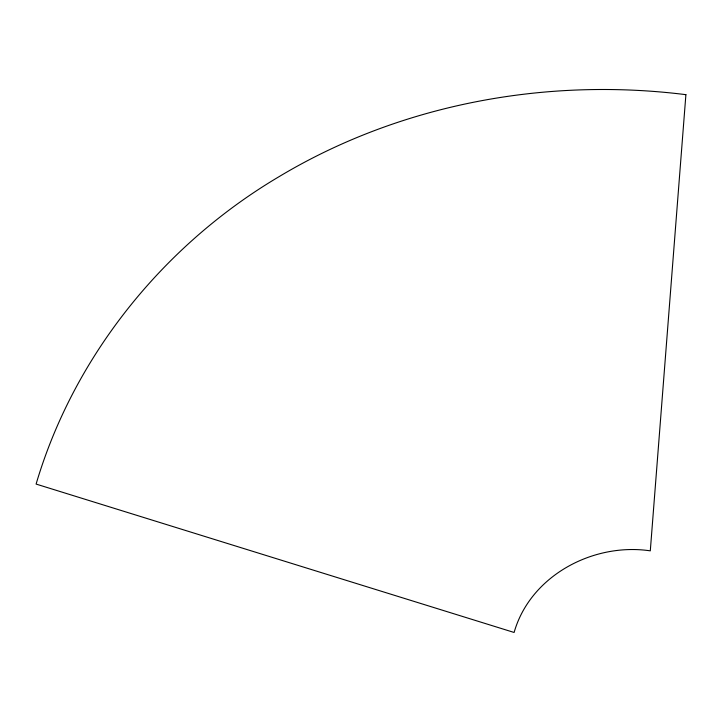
<?xml version="1.0" encoding="UTF-8"?>
<svg xmlns="http://www.w3.org/2000/svg" width="722" height="722" viewBox="0 0 722 722"><rect width="100%" height="100%" fill="white"/><g stroke="black" fill="none" stroke-linecap="round" stroke-linejoin="round"><path stroke-width="1.08" d="M685.9 94.663L650.296 550.85C593.484 542.339 530.327 575.506 514.109 632.463L36.1 484.074C74.068 355.657 163.867 244.92 278.692 176.881C399.88 104.067 546.148 77.155 685.9 94.663"/></g></svg>
